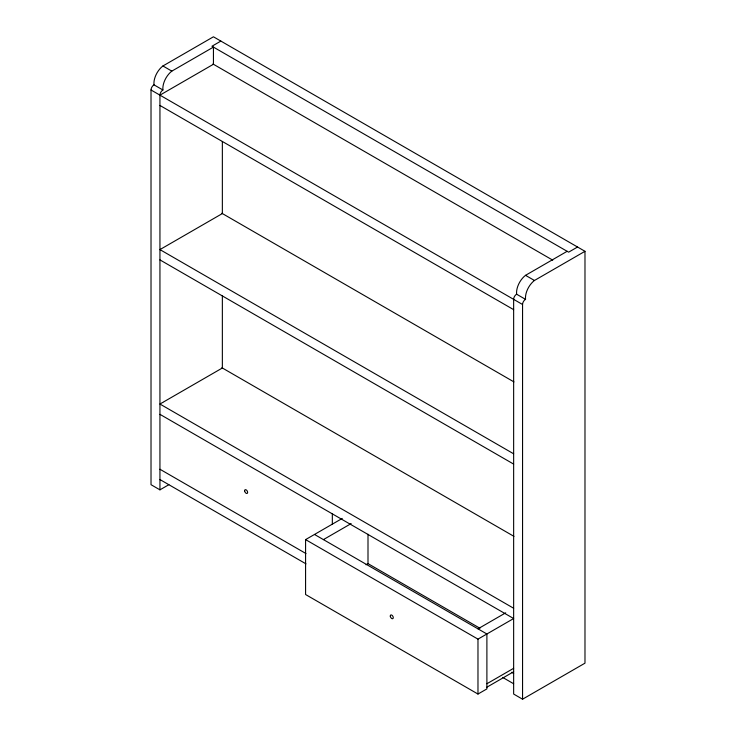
<?xml version="1.0" encoding="UTF-8"?>
<svg xmlns="http://www.w3.org/2000/svg" width="736" height="736" viewBox="0 0 736 736"><rect width="100%" height="100%" fill="white"/><g stroke="black" fill="none" stroke-linecap="round" stroke-linejoin="round"><path stroke-width="1.1" d="M168.857 484.693L159.942 489.845L151.018 484.693L151.018 89.994A4.204 2.429 -60 0 1 153.99 84.852A15.235 8.795 -60 0 1 162.914 65.973L213.44 36.8L584.982 251.307L584.982 663.164L522.56 699.2L513.645 694.048L513.645 299.359A4.204 2.429 -60 0 1 516.617 294.207A15.235 8.795 -60 0 1 525.532 275.328L567.143 251.307M220.874 41.087L211.95 46.239L568.634 252.163L577.548 247.02M159.942 95.146A4.204 2.429 -60 0 1 162.914 89.994A15.235 8.795 -60 0 1 171.828 71.125L213.44 47.095L213.44 64.253L159.942 95.146L159.942 489.845M162.914 402.325L159.942 404.036L513.645 608.249M163.466 402.003L222.355 368L222.355 295.927M522.56 699.2L522.56 304.502A4.204 2.429 -60 0 1 525.532 299.359A15.235 8.795 -60 0 1 534.446 280.48L584.982 251.307M314.502 534.456L486.892 633.99L486.892 688.905L477.977 694.048L305.578 594.522L305.578 539.608L342.24 518.438M323.417 539.608L351.155 523.59M366.022 564.779L368 563.629L479.955 628.268M477.977 628.838L505.715 612.821M305.578 539.608L477.977 639.133L513.645 618.544L159.942 414.331M486.892 683.753L513.645 668.306M486.892 687.185L513.645 671.747M212.943 63.977L552.736 260.148M162.914 65.973L171.828 71.125M525.532 275.328L534.446 280.48M153.99 84.852L162.914 89.994M516.617 294.207L525.532 299.359M151.018 89.994L522.56 304.502M159.942 105.441L513.645 309.654M221.867 213.274L513.958 381.91M513.645 453.799L159.942 249.596L222.355 213.56L222.355 141.478M159.942 259.891L513.645 464.094M221.867 367.715L513.958 536.36M159.942 469.246L305.992 553.573M511.658 672.308L513.645 673.458M159.942 479.55L305.992 563.868M502.716 677.442L513.645 683.753M477.977 639.133L477.977 694.048M368 534.226L368 563.629M332.332 513.866L332.332 524.161M390.31 616.253A2.098 1.214 60 0 0 392.711 618.7A2.098 1.214 60 0 0 392.316 615.535A2.098 1.214 60 0 0 390.31 616.253M244.665 490.976A2.098 1.214 60 0 0 247.066 493.433A2.098 1.214 60 0 0 246.67 490.268A2.098 1.214 60 0 0 244.665 490.976"/></g></svg>
